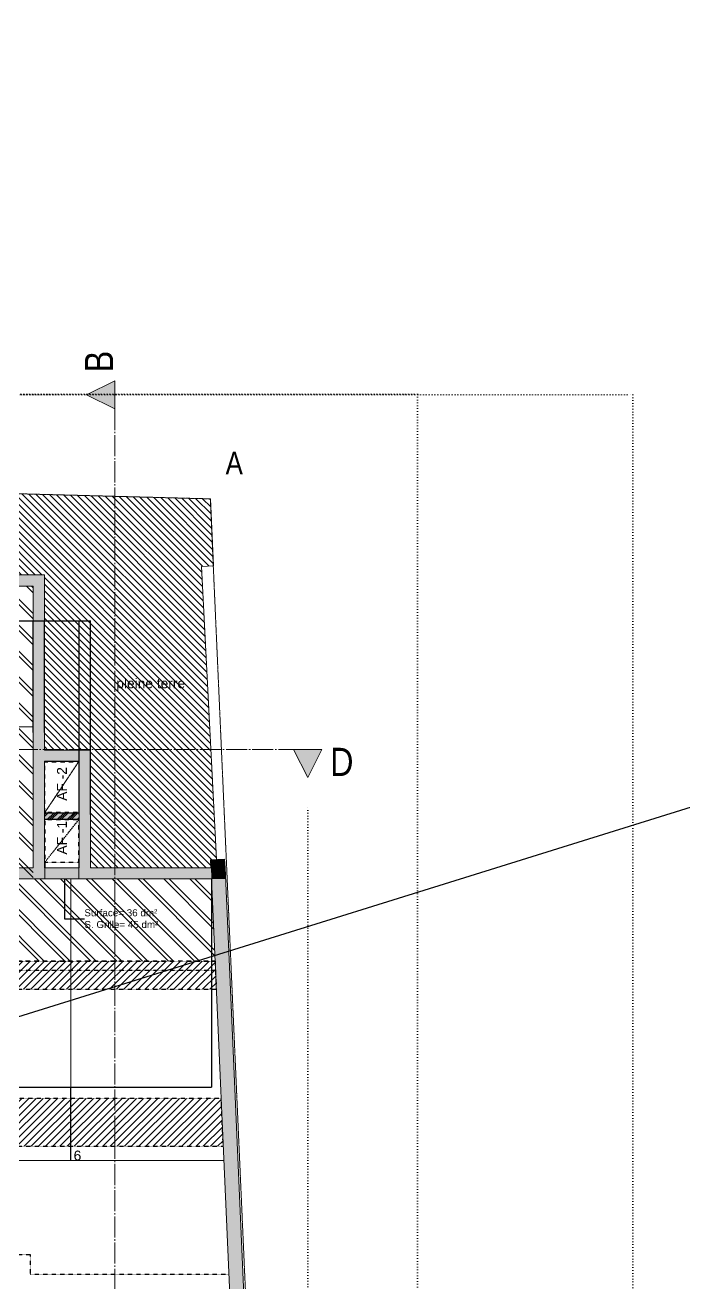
# Model space of a CAD drawing. Header units: centimetres. Extents: x 16433 to 114398, y -50094 to -12305.
# Drawn here: x 58439 to 59609, y -15117 to -12883 of the extents above; entities that cross this region are included whole.
import ezdxf

# ---------------------------------------------------------------- set-up
doc = ezdxf.new("R2010")
doc.units = ezdxf.units.CM
doc.header["$LTSCALE"] = 0.5
for name, pattern in [('Mixte 15', [0.93, 0.75, -0.065, 0.05, -0.065]), ('Mixte 8_2 tirets', [0.695, 0.4, -0.065, 0.05, -0.065, 0.05, -0.065]), ('Pointillé 1', [0.09, 0.05, -0.04]), ('Pointillé 1_5', [0.125, 0.075, -0.05]), ('Points 2', [0.1, 0, -0.1])]:
    doc.linetypes.add(name, pattern=pattern)
doc.layers.get('0').update_dxf_attribs({"linetype": 'CONTINUOUS'})
doc.layers.get('DEFPOINTS').update_dxf_attribs({"linetype": 'CONTINUOUS'})
for name, color, linetype in [('01_poch_murs', 253, 'CONTINUOUS'), ('1  Fenetres', 7, 'CONTINUOUS'), ('1  Hachures', 7, 'CONTINUOUS'), ('1  Hachures_coupées', 7, 'CONTINUOUS'), ('1  MURS', 7, 'CONTINUOUS'), ('1 Cloisons int', 7, 'CONTINUOUS'), ('6 COMPL 2D', 7, 'CONTINUOUS'), ('6 Compl 2D 2 Détails', 7, 'CONTINUOUS'), ('6 Traits de Coupes', 7, 'CONTINUOUS'), ('7 ABORDS', 7, 'CONTINUOUS'), ('8  TEXTES', 7, 'CONTINUOUS'), ('9  COTATIONS', 7, 'CONTINUOUS')]:
    doc.layers.add(name, color=color, linetype=linetype)
doc.styles.get("Standard").update_dxf_attribs({"font": 'arial.ttf'})
doc.styles.add('STYLE_GENERE_1', font='')
doc.styles.add('STYLE_GENERE_2', font='')
doc.styles.add('STYLE_GENERE_3', font='')
doc.styles.get('STYLE_GENERE_1').set_extended_font_data('Arial Occidental')
doc.styles.get('STYLE_GENERE_2').set_extended_font_data('Univers LT 57 Condensed')
doc.styles.get('STYLE_GENERE_3').set_extended_font_data('Arial Occidental')
doc.dimstyles.new('STYLE_GENERE__2', dxfattribs={"dimtxt": 0.1, "dimasz": 0.095, "dimexe": 0.18, "dimexo": 0, "dimgap": 0.09, "dimtad": 1, "dimtih": 1, "dimtoh": 1, "dimdec": 0, "dimlfac": 100, "dimzin": 0, "dimdsep": 46, "dimtxsty": 'STYLE_GENERE_3', "dimblk": 'ARROWHEAD_7', "dimblk1": 'ARROWHEAD_7', "dimblk2": 'ARROWHEAD_7', "dimcen": 0.09, "dimclrd": 7, "dimclre": 7, "dimclrt": 256, "dimadec": 1, "dimazin": 0, "dimtfac": 1, "dimtdec": 4, "dimtmove": 0, "dimatfit": 3, "dimfxl": 1, "dimtolj": 1, "dimtzin": 0, "dimarcsym": 0})
doc.dimstyles.new('STYLE_GENERE__3', dxfattribs={"dimtxt": 0.1, "dimasz": 0.095, "dimexe": 0.18, "dimexo": 0, "dimgap": 0.09, "dimtad": 1, "dimtih": 1, "dimtoh": 1, "dimdec": 0, "dimlfac": 100, "dimzin": 0, "dimdsep": 46, "dimtxsty": 'STYLE_GENERE_3', "dimblk": 'ARROWHEAD_7', "dimblk1": 'ARROWHEAD_7', "dimblk2": 'ARROWHEAD_7', "dimcen": 0.09, "dimclrd": 7, "dimclre": 7, "dimclrt": 256, "dimadec": 1, "dimazin": 0, "dimtfac": 1, "dimtdec": 4, "dimtmove": 2, "dimatfit": 3, "dimfxl": 1, "dimtolj": 1, "dimtzin": 0, "dimarcsym": 0})
doc.dimstyles.new('STYLE_GENERE__7', dxfattribs={"dimtxt": 0.18, "dimasz": 0.1368, "dimexe": 0.18, "dimexo": 0.0625, "dimgap": 0.09, "dimtad": 0, "dimtih": 1, "dimtoh": 1, "dimdec": 4, "dimzin": 0, "dimdsep": 46, "dimtxsty": 'Standard', "dimcen": 0.09, "dimadec": 0, "dimazin": 0, "dimtfac": 1, "dimtdec": 4, "dimtmove": 0, "dimatfit": 3, "dimldrblk": 'ARROWHEAD_5', "dimfxl": 1, "dimtolj": 1, "dimtzin": 0, "dimarcsym": 0})
pattern_1 = [(45, (56251.751, -16104.815), (-6.36396, 6.36396), [])]

# ---------------------------------------------------------------- blocks, each defined once
blk = doc.blocks.new('Hachure_38_2', base_point=(0, 0))
at = {"layer": '1  Hachures', "linetype": 'Continuous', "lineweight": 0, "true_color": 0x969696}
h = blk.add_hatch(dxfattribs=at)
h.set_pattern_fill('BRIQUE_CIMENT_0002', color=252, style=0, pattern_type=2)
h.set_pattern_definition([(135, (0, 0), (0.06010408, 0.06010408), [])])
h.paths.add_polyline_path([(2.325, 22.205), (2.311, 21.605), (11.812, 21.605), (11.812, 22.005), (11.812, 22.455), (22.212, 22.455), (22.212, 19.345), (23.032, 19.345), (23.032, 17.255), (25.17, 17.255), (25.164, 17.392), (25.164, 17.395), (25.271, 17.4), (25.001, 22.603), (25.213, 22.614), (25.16, 23.806), (2.377, 24.411)], flags=0)
at = {"layer": '1  Hachures', "color": 53, "linetype": 'Continuous', "lineweight": 0, "true_color": 0xd1d168}
for p, q in [((2.377, 24.411), (2.325, 22.205)), ((25.16, 23.806), (2.377, 24.411)), ((25.213, 22.614), (25.16, 23.806)), ((25.001, 22.603), (25.213, 22.614)), ((25.271, 17.4), (25.001, 22.603)), ((11.812, 22.005), (11.812, 22.455)), ((11.812, 22.455), (22.212, 22.455)), ((22.212, 22.455), (22.212, 19.345)), ((2.325, 22.205), (2.311, 21.605)), ((11.812, 21.605), (11.812, 22.005)), ((2.311, 21.605), (11.812, 21.605)), ((22.212, 19.345), (23.032, 19.345)), ((23.032, 19.345), (23.032, 17.255)), ((23.032, 17.255), (25.17, 17.255)), ((25.164, 17.395), (25.271, 17.4)), ((25.164, 17.392), (25.164, 17.395)), ((25.17, 17.255), (25.164, 17.392))]:
    blk.add_line(p, q, dxfattribs=at)
at = {"layer": '1  Hachures', "color": 18, "linetype": 'Continuous', "lineweight": 0, "insert": (10.002, 22.93), "char_height": 0.05, "attachment_point": 7, "style": 'STYLE_GENERE_1'}
blk.add_mtext('{59,31 m\\A1{\\H0.7x;\\S2^  ;}}', dxfattribs=at)
blk = doc.blocks.new('Mur_353_2', base_point=(25.429, 17.055))
at = {"layer": '1  Hachures_coupées', "linetype": 'Continuous', "lineweight": 0, "true_color": 0x8080c0}
for points in [[(25.42, 17.255), (25.179, 17.055), (25.429, 17.055)], [(25.179, 17.055), (25.846, 2.005), (26.097, 2.005), (25.429, 17.055)], [(25.846, 2.005), (26.106, 1.805), (26.097, 2.005)]]:
    blk.add_hatch(color=163, dxfattribs=at).paths.add_polyline_path(points, flags=0)
at = {"layer": '1  MURS', "color": 5, "linetype": 'Continuous', "lineweight": 0}
for p, q in [((26.106, 1.805), (25.42, 17.255)), ((25.179, 17.055), (25.846, 2.005))]:
    blk.add_line(p, q, dxfattribs=at)
blk = doc.blocks.new('Baie Fenêtre libre_2')
at = {"layer": '1  Hachures', "linetype": 'Continuous', "lineweight": 0}
blk.add_hatch(color=255, dxfattribs=at).paths.add_polyline_path([(0.3, 0), (0.3, 0.2), (-0.3, 0.2), (-0.3, 0)], flags=0)
at = {"layer": '1  Fenetres', "color": 5, "linetype": 'Continuous', "lineweight": 0}
for p, q in [((-0.3, 0), (-0.3, 0.2)), ((0.3, 0), (0.3, 0.2))]:
    blk.add_line(p, q, dxfattribs=at)
at = {"layer": '1  Fenetres', "color": 30, "linetype": 'Continuous', "lineweight": 0, "true_color": 0xff9224}
for p, q in [((-0.3, 0.2), (0.3, 0.2)), ((-0.3, 0), (0.3, 0))]:
    blk.add_line(p, q, dxfattribs=at)
blk = doc.blocks.new('Mur_187_2', base_point=(25.429, 17.055))
at = {"layer": '1  Hachures_coupées', "linetype": 'Continuous', "lineweight": 0, "true_color": 0x8080c0}
for points in [[(15.06, 17.055), (22.222, 17.055), (22.222, 17.255), (14.86, 17.255)], [(25.17, 17.255), (22.822, 17.255), (22.822, 17.055), (25.179, 17.055)], [(25.42, 17.255), (25.17, 17.255), (25.179, 17.055)]]:
    blk.add_hatch(color=163, dxfattribs=at).paths.add_polyline_path(points, flags=0)
at = {"layer": '1  MURS', "color": 5, "linetype": 'Continuous', "lineweight": 0}
for p, q in [((22.012, 17.255), (14.86, 17.255)), ((22.222, 17.255), (22.212, 17.255)), ((22.832, 17.255), (22.822, 17.255)), ((25.17, 17.255), (23.032, 17.255)), ((15.06, 17.055), (20.01, 17.055)), ((20.23, 17.055), (22.222, 17.055)), ((22.822, 17.055), (25.179, 17.055))]:
    blk.add_line(p, q, dxfattribs=at)
at = {"layer": '1  Fenetres', "color": 18, "linetype": 'Continuous', "lineweight": 0, "rotation": 180}
blk.add_blockref('Baie Fenêtre libre_2', (22.522, 17.255), dxfattribs=at)
blk = doc.blocks.new('Mur_132_2', base_point=(22.212, 17.055))
at = {"layer": '1  Hachures_coupées', "linetype": 'Continuous', "lineweight": 0, "true_color": 0x8080c0}
blk.add_hatch(color=163, dxfattribs=at).paths.add_polyline_path([(22.212, 17.255), (22.212, 22.455), (22.012, 22.255), (22.012, 17.255)], flags=0)
at = {"layer": '1  MURS', "color": 5, "linetype": 'Continuous', "lineweight": 0}
for p, q in [((22.212, 19.345), (22.212, 22.455)), ((22.012, 22.255), (22.012, 17.255)), ((22.212, 17.255), (22.212, 19.145))]:
    blk.add_line(p, q, dxfattribs=at)
blk = doc.blocks.new('Mur_125_2', base_point=(11.812, 22.255))
at = {"layer": '1  Hachures_coupées', "linetype": 'Continuous', "lineweight": 0, "true_color": 0x8080c0}
blk.add_hatch(color=163, dxfattribs=at).paths.add_polyline_path([(12.012, 22.255), (22.012, 22.255), (22.212, 22.455), (11.812, 22.455)], flags=0)
at = {"layer": '1  MURS', "color": 5, "linetype": 'Continuous', "lineweight": 0}
for p, q in [((22.212, 22.455), (11.812, 22.455)), ((12.012, 22.255), (22.012, 22.255))]:
    blk.add_line(p, q, dxfattribs=at)
blk = doc.blocks.new('Mur_290_2', base_point=(22.212, 18.115))
at = {"layer": '1  Hachures_coupées', "linetype": 'Continuous', "lineweight": 0, "true_color": 0x70e800}
blk.add_hatch(color=70, dxfattribs=at).paths.add_polyline_path([(22.212, 18.115), (22.832, 18.115), (22.832, 18.225), (22.212, 18.225)], flags=0)
at = {"layer": '1  Hachures_coupées', "linetype": 'Continuous', "lineweight": 0}
h = blk.add_hatch(dxfattribs=at)
h.set_pattern_fill('ALUMINIUM_0002', color=135, style=0, pattern_type=2)
h.set_pattern_definition([(45, (0, 0), (-0.08838835, 0.08838835), []), (45, (-0.01768, 0.01768), (-0.08838835, 0.08838835), []), (45, (-0.03536, 0.03536), (-0.08838835, 0.08838835), [])])
h.paths.add_polyline_path([(22.212, 18.115), (22.832, 18.115), (22.832, 18.225), (22.212, 18.225)], flags=0)
at = {"layer": '1 Cloisons int', "color": 212, "linetype": 'Continuous', "lineweight": 0, "true_color": 0xcb00cc}
for p, q in [((22.832, 18.225), (22.212, 18.225)), ((22.212, 18.225), (22.212, 18.115)), ((22.212, 18.115), (22.832, 18.115)), ((22.832, 18.115), (22.832, 18.225))]:
    blk.add_line(p, q, dxfattribs=at)
blk = doc.blocks.new('Mur_2207_2', base_point=(23.032, 17.055))
at = {"layer": '1  Hachures_coupées', "linetype": 'Continuous', "lineweight": 0, "true_color": 0x8080c0}
blk.add_hatch(color=163, dxfattribs=at).paths.add_polyline_path([(23.032, 17.255), (23.032, 19.345), (22.832, 19.145), (22.832, 17.255)], flags=0)
at = {"layer": '1  MURS', "color": 5, "linetype": 'Continuous', "lineweight": 0}
for p, q in [((23.032, 17.255), (23.032, 19.345)), ((22.832, 19.145), (22.832, 17.255))]:
    blk.add_line(p, q, dxfattribs=at)
blk = doc.blocks.new('Mur_730_2', base_point=(22.212, 19.345))
at = {"layer": '1  Hachures_coupées', "linetype": 'Continuous', "lineweight": 0, "true_color": 0x8080c0}
blk.add_hatch(color=163, dxfattribs=at).paths.add_polyline_path([(22.212, 19.145), (22.832, 19.145), (23.032, 19.345), (22.212, 19.345)], flags=0)
at = {"layer": '1  MURS', "color": 5, "linetype": 'Continuous', "lineweight": 0}
for p, q in [((23.032, 19.345), (22.212, 19.345)), ((22.212, 19.145), (22.832, 19.145))]:
    blk.add_line(p, q, dxfattribs=at)
blk = doc.blocks.new('Mur_220_2', base_point=(25.164, 17.395))
at = {"layer": '1  Hachures_coupées', "linetype": 'Continuous', "lineweight": 0, "true_color": 0x8080c0}
blk.add_hatch(color=163, dxfattribs=at).paths.add_polyline_path([(25.164, 17.395), (25.17, 17.255), (25.42, 17.255), (25.414, 17.406)], flags=0)
at = {"layer": '1  MURS', "color": 5, "linetype": 'Continuous', "lineweight": 0}
for p, q in [((25.164, 17.395), (25.414, 17.406)), ((25.164, 17.395), (25.17, 17.255)), ((25.42, 17.255), (25.414, 17.406))]:
    blk.add_line(p, q, dxfattribs=at)
blk = doc.blocks.new('ARROWHEAD_7')
at = {"color": 0, "linetype": 'Continuous', "lineweight": 0}
for p, q in [((0, 0), (-1, 0)), ((-0.25, 0), (0.25, 0)), ((0, -0.25), (0, 0.25))]:
    blk.add_line(p, q, dxfattribs=at)
blk.add_circle((0, 0), 0.25, dxfattribs=at)
blk = doc.blocks.new('*D685')
at = {"layer": '9  COTATIONS', "color": 7, "linetype": 'Continuous', "lineweight": -2, "transparency": 16777216}
for p, q in [((58274.8, -14789.3), (58274.8, -14768.9)), ((58274.8, -14769.1), (58519.7, -14769.1)), ((58519.8, -14899.3), (58519.8, -14768.9))]:
    blk.add_line(p, q, dxfattribs=at)
at = {"layer": 'DEFPOINTS', "color": 0, "linetype": 'Continuous', "transparency": 16777216}
for p in [(58274.8, -14789.3), (58519.8, -14769.1), (58519.8, -14899.3)]:
    blk.add_point(p, dxfattribs=at)
at = {"layer": '9  COTATIONS', "color": 7, "linetype": 'Continuous', "lineweight": -2, "transparency": 16777216, "xscale": 0.095, "yscale": 0.095, "zscale": 0.095, "rotation": 180}
blk.add_blockref('ARROWHEAD_7', (58274.8, -14769.1), dxfattribs=at)
at = {"layer": '9  COTATIONS', "color": 7, "linetype": 'Continuous', "lineweight": -2, "transparency": 16777216, "xscale": 0.095, "yscale": 0.095, "zscale": 0.095}
blk.add_blockref('ARROWHEAD_7', (58519.8, -14769.1), dxfattribs=at)
at = {"layer": '9  COTATIONS', "color": 194, "linetype": 'Continuous', "true_color": 0x50009f, "transparency": 16777216, "insert": (58397.3, -14769), "char_height": 0.1, "attachment_point": 5, "style": 'STYLE_GENERE_3'}
blk.add_mtext('\\A1;24500', dxfattribs=at)
blk = doc.blocks.new('*D686')
at = {"layer": '9  COTATIONS', "color": 7, "linetype": 'Continuous', "lineweight": -2, "transparency": 16777216}
for p, q in [((58769.7, -14399.3), (58769.7, -14769.3)), ((58519.8, -14899.3), (58519.8, -14768.9)), ((58519.8, -14769.1), (58769.6, -14769.1))]:
    blk.add_line(p, q, dxfattribs=at)
at = {"layer": 'DEFPOINTS', "color": 0, "linetype": 'Continuous', "transparency": 16777216}
for p in [(58769.7, -14399.3), (58769.7, -14769.1), (58519.8, -14899.3)]:
    blk.add_point(p, dxfattribs=at)
at = {"layer": '9  COTATIONS', "color": 7, "linetype": 'Continuous', "lineweight": -2, "transparency": 16777216, "xscale": 0.095, "yscale": 0.095, "zscale": 0.095, "rotation": 180}
blk.add_blockref('ARROWHEAD_7', (58519.8, -14769.1), dxfattribs=at)
at = {"layer": '9  COTATIONS', "color": 7, "linetype": 'Continuous', "lineweight": -2, "transparency": 16777216, "xscale": 0.095, "yscale": 0.095, "zscale": 0.095}
blk.add_blockref('ARROWHEAD_7', (58769.7, -14769.1), dxfattribs=at)
at = {"layer": '9  COTATIONS', "color": 194, "linetype": 'Continuous', "true_color": 0x50009f, "transparency": 16777216, "insert": (58644.7, -14769), "char_height": 0.1, "attachment_point": 5, "style": 'STYLE_GENERE_3'}
blk.add_mtext('\\A1;24991', dxfattribs=at)
blk = doc.blocks.new('*D694')
at = {"layer": '9  COTATIONS', "color": 7, "linetype": 'Continuous', "lineweight": -2, "transparency": 16777216}
for p, q in [((57952.9, -13960.7), (57952.9, -13940.5)), ((57953, -13940.6), (58452.8, -13940.6)), ((58452.9, -14139.3), (58452.9, -13940.5))]:
    blk.add_line(p, q, dxfattribs=at)
at = {"layer": 'DEFPOINTS', "color": 0, "linetype": 'Continuous', "transparency": 16777216}
for p in [(58452.9, -13940.6), (57952.9, -13960.7), (58452.9, -14139.3)]:
    blk.add_point(p, dxfattribs=at)
at = {"layer": '9  COTATIONS', "color": 7, "linetype": 'Continuous', "lineweight": -2, "transparency": 16777216, "xscale": 0.095, "yscale": 0.095, "zscale": 0.095, "rotation": 180}
blk.add_blockref('ARROWHEAD_7', (57952.9, -13940.6), dxfattribs=at)
at = {"layer": '9  COTATIONS', "color": 7, "linetype": 'Continuous', "lineweight": -2, "transparency": 16777216, "xscale": 0.095, "yscale": 0.095, "zscale": 0.095}
blk.add_blockref('ARROWHEAD_7', (58452.9, -13940.6), dxfattribs=at)
at = {"layer": '9  COTATIONS', "color": 194, "linetype": 'Continuous', "true_color": 0x50009f, "transparency": 16777216, "insert": (58202.9, -13940.5), "char_height": 0.1, "attachment_point": 5, "style": 'STYLE_GENERE_3'}
blk.add_mtext('\\A1;50000', dxfattribs=at)
blk = doc.blocks.new('*D695')
at = {"layer": '9  COTATIONS', "color": 7, "linetype": 'Continuous', "lineweight": -2, "transparency": 16777216}
for p, q in [((58452.9, -14139.3), (58452.9, -13940.5)), ((58453, -13940.6), (58472.8, -13940.6)), ((58472.9, -14139.3), (58472.9, -13940.5))]:
    blk.add_line(p, q, dxfattribs=at)
at = {"layer": 'DEFPOINTS', "color": 0, "linetype": 'Continuous', "transparency": 16777216}
for p in [(58472.9, -13940.6), (58452.9, -14139.3), (58472.9, -14139.3)]:
    blk.add_point(p, dxfattribs=at)
at = {"layer": '9  COTATIONS', "color": 7, "linetype": 'Continuous', "lineweight": -2, "transparency": 16777216, "xscale": 0.095, "yscale": 0.095, "zscale": 0.095, "rotation": 180}
blk.add_blockref('ARROWHEAD_7', (58452.9, -13940.6), dxfattribs=at)
at = {"layer": '9  COTATIONS', "color": 7, "linetype": 'Continuous', "lineweight": -2, "transparency": 16777216, "xscale": 0.095, "yscale": 0.095, "zscale": 0.095}
blk.add_blockref('ARROWHEAD_7', (58472.9, -13940.6), dxfattribs=at)
at = {"layer": '9  COTATIONS', "color": 194, "linetype": 'Continuous', "true_color": 0x50009f, "transparency": 16777216, "insert": (58462.9, -13940.5), "char_height": 0.1, "attachment_point": 5, "style": 'STYLE_GENERE_3'}
blk.add_mtext('\\A1;2000', dxfattribs=at)
blk = doc.blocks.new('*D696')
at = {"layer": '9  COTATIONS', "color": 7, "linetype": 'Continuous', "lineweight": -2, "transparency": 16777216}
for p, q in [((58472.9, -14139.3), (58472.9, -13940.5)), ((58473, -13940.6), (58534.8, -13940.6)), ((58534.9, -14284.8), (58534.9, -13940.5))]:
    blk.add_line(p, q, dxfattribs=at)
at = {"layer": 'DEFPOINTS', "color": 0, "linetype": 'Continuous', "transparency": 16777216}
for p in [(58534.9, -13940.6), (58472.9, -14139.3), (58534.9, -14284.8)]:
    blk.add_point(p, dxfattribs=at)
at = {"layer": '9  COTATIONS', "color": 7, "linetype": 'Continuous', "lineweight": -2, "transparency": 16777216, "xscale": 0.095, "yscale": 0.095, "zscale": 0.095, "rotation": 180}
blk.add_blockref('ARROWHEAD_7', (58472.9, -13940.6), dxfattribs=at)
at = {"layer": '9  COTATIONS', "color": 7, "linetype": 'Continuous', "lineweight": -2, "transparency": 16777216, "xscale": 0.095, "yscale": 0.095, "zscale": 0.095}
blk.add_blockref('ARROWHEAD_7', (58534.9, -13940.6), dxfattribs=at)
at = {"layer": '9  COTATIONS', "color": 194, "linetype": 'Continuous', "true_color": 0x50009f, "transparency": 16777216, "insert": (58503.9, -13940.5), "char_height": 0.1, "attachment_point": 5, "style": 'STYLE_GENERE_3'}
blk.add_mtext('\\A1;6200', dxfattribs=at)
blk = doc.blocks.new('*D697')
at = {"layer": '9  COTATIONS', "color": 7, "linetype": 'Continuous', "lineweight": -2, "transparency": 16777216}
for p, q in [((58534.9, -14284.8), (58534.9, -13940.5)), ((58535, -13940.6), (58554.8, -13940.6)), ((58554.9, -14284.8), (58554.9, -13940.5))]:
    blk.add_line(p, q, dxfattribs=at)
at = {"layer": 'DEFPOINTS', "color": 0, "linetype": 'Continuous', "transparency": 16777216}
for p in [(58554.9, -13940.6), (58534.9, -14284.8), (58554.9, -14284.8)]:
    blk.add_point(p, dxfattribs=at)
at = {"layer": '9  COTATIONS', "color": 7, "linetype": 'Continuous', "lineweight": -2, "transparency": 16777216, "xscale": 0.095, "yscale": 0.095, "zscale": 0.095, "rotation": 180}
blk.add_blockref('ARROWHEAD_7', (58534.9, -13940.6), dxfattribs=at)
at = {"layer": '9  COTATIONS', "color": 7, "linetype": 'Continuous', "lineweight": -2, "transparency": 16777216, "xscale": 0.095, "yscale": 0.095, "zscale": 0.095}
blk.add_blockref('ARROWHEAD_7', (58554.9, -13940.6), dxfattribs=at)
at = {"layer": '9  COTATIONS', "color": 194, "linetype": 'Continuous', "true_color": 0x50009f, "transparency": 16777216, "insert": (58544.9, -13940.5), "char_height": 0.1, "attachment_point": 5, "style": 'STYLE_GENERE_3'}
blk.add_mtext('\\A1;2000', dxfattribs=at)
blk = doc.blocks.new('Plan de coupe_3_2', base_point=(8.147, 25.664))
at = {"layer": '6 Traits de Coupes', "color": 142, "linetype": 'Points 2', "lineweight": 0, "true_color": 0x009de0}
for p, q in [((9.147, 25.664), (28.841, 25.664)), ((28.841, 25.664), (28.841, -0.197))]:
    blk.add_line(p, q, dxfattribs=at)
blk = doc.blocks.new('Plan de coupe_4_2', base_point=(23.461, 25.654))
at = {"layer": '1  Hachures', "linetype": 'Continuous', "lineweight": 0, "true_color": 0x828282}
blk.add_hatch(color=8, dxfattribs=at).paths.add_polyline_path([(23.461, 25.904), (23.461, 25.404), (22.961, 25.654)], flags=0)
at = {"layer": '6 Traits de Coupes', "color": 8, "linetype": 'Continuous', "lineweight": 0, "true_color": 0x828282}
for p, q in [((22.961, 25.654), (23.461, 25.904)), ((23.461, 25.904), (23.461, 25.404)), ((23.461, 25.404), (22.961, 25.654))]:
    blk.add_line(p, q, dxfattribs=at)
at = {"layer": '6 Traits de Coupes', "color": 142, "linetype": 'Points 2', "lineweight": 0, "true_color": 0x009de0}
blk.add_line((22.461, 25.654), (16.194, 25.654), dxfattribs=at)
at = {"layer": '6 Traits de Coupes', "color": 142, "linetype": 'Mixte 15', "lineweight": 0, "true_color": 0x009de0}
for p, q in [((23.461, 25.404), (23.461, 12.456)), ((23.461, 12.456), (23.461, 0.044))]:
    blk.add_line(p, q, dxfattribs=at)
blk.add_point((23.461, 12.456), dxfattribs=at)
at = {"layer": '6 Traits de Coupes', "color": 8, "linetype": 'Continuous', "lineweight": 0, "true_color": 0x828282, "insert": (23.433, 26.054), "char_height": 0.5, "attachment_point": 7, "rotation": 90, "style": 'STYLE_GENERE_2'}
blk.add_mtext('{B}', dxfattribs=at)
blk = doc.blocks.new('Plan de coupe_5_2', base_point=(2.751, 25.654))
at = {"layer": '6 Traits de Coupes', "color": 142, "linetype": 'Points 2', "lineweight": 0, "true_color": 0x009de0}
for p, q in [((3.751, 25.654), (32.667, 25.654)), ((32.667, 25.654), (32.667, -0.206))]:
    blk.add_line(p, q, dxfattribs=at)
blk = doc.blocks.new('Plan de coupe_1_2', base_point=(-0.386, 19.355))
at = {"layer": '1  Hachures', "linetype": 'Continuous', "lineweight": 0, "true_color": 0x828282}
for points in [[(-0.636, 19.355), (-0.136, 19.355), (-0.386, 18.855)], [(27.139, 19.355), (26.639, 19.355), (26.889, 18.855)]]:
    blk.add_hatch(color=8, dxfattribs=at).paths.add_polyline_path(points, flags=0)
at = {"layer": '6 Traits de Coupes', "color": 8, "linetype": 'Continuous', "lineweight": 0, "true_color": 0x828282}
for p, q in [((-0.636, 19.355), (-0.136, 19.355)), ((-0.386, 18.855), (-0.636, 19.355)), ((-0.136, 19.355), (-0.386, 18.855)), ((27.139, 19.355), (26.639, 19.355)), ((26.639, 19.355), (26.889, 18.855)), ((26.889, 18.855), (27.139, 19.355))]:
    blk.add_line(p, q, dxfattribs=at)
at = {"layer": '6 Traits de Coupes', "color": 142, "linetype": 'Mixte 15', "lineweight": 0, "true_color": 0x009de0}
blk.add_line((-0.136, 19.355), (26.639, 19.355), dxfattribs=at)
at = {"layer": '6 Traits de Coupes', "color": 142, "linetype": 'Points 2', "lineweight": 0, "true_color": 0x009de0}
for p, q in [((-0.386, 18.355), (-0.386, 0.933)), ((26.889, 0.933), (26.889, 18.355)), ((-0.386, 0.933), (26.889, 0.933))]:
    blk.add_line(p, q, dxfattribs=at)
at = {"layer": '6 Traits de Coupes', "color": 8, "linetype": 'Continuous', "lineweight": 0, "true_color": 0x828282, "char_height": 0.5, "attachment_point": 7, "style": 'STYLE_GENERE_2'}
for insert in [(-1.28, 18.884), (27.289, 18.884)]:
    blk.add_mtext('{D}', dxfattribs=dict(at, insert=insert))
blk = doc.blocks.new('ARROWHEAD_5')
at = {"color": 0, "linetype": 'Continuous', "lineweight": 0}
blk.add_line((0, 0), (-1, 0), dxfattribs=at)
blk.add_solid([(-1, 0.2679), (0, 0), (-1, -0.2679), (-1, 0.2679)], dxfattribs=at)

msp = doc.modelspace()

# ---------------------------------------------------------------- hatches: boundary and pattern name
at = {"layer": '1  Hachures', "linetype": 'Continuous', "lineweight": 0, "true_color": 0x828282}
h = msp.add_hatch(dxfattribs=at)
h.set_pattern_fill('ISOLATION_2_0002', color=8, scale=100, style=0, pattern_type=2)
h.set_pattern_definition([(135, (58004.29, -14214.807), (22.981, 22.981), []), (135, (57999.694, -14219.403), (22.981, 22.981), [])])
h.paths.add_polyline_path([(57285.751, -14444.303), (58322.751, -14444.303), (58322.751, -14545.317), (58776.135, -14545.317), (58769.661, -14399.31), (58452.944, -14399.304), (58452.944, -13879.304), (57452.945, -13879.309), (57452.945, -13964.301), (57386.663, -13964.301), (57219.326, -14384.3), (57285.751, -14384.3)], flags=0)
at = {"layer": '1  Hachures_coupées', "linetype": 'Continuous'}
h = msp.add_hatch(dxfattribs=at)
h.set_pattern_fill('BLOC_THERMIQUE_0002', color=256, scale=100, style=0, pattern_type=2)
h.set_pattern_definition(pattern_1)
h.paths.add_polyline_path([(58274.752, -14545.317), (58274.752, -14595.313), (58778.888, -14595.313), (58776.69, -14545.317)])
h = msp.add_hatch(dxfattribs=at)
h.set_pattern_fill('BLOC_THERMIQUE_0002', color=256, scale=100, style=0, pattern_type=2)
h.set_pattern_definition(pattern_1)
h.paths.add_polyline_path([(57757.752, -14874.306), (58790.723, -14874.306), (58786.954, -14789.31), (57757.752, -14789.31)])

# ---------------------------------------------------------------- linework, layer by layer
at = {"layer": '01_poch_murs'}
msp.add_line((37832.394, -21056.715), (64082.109, -12882.714), dxfattribs=at)
at = {"layer": '1  Hachures_coupées', "linetype": 'Pointillé 1', "flags": 128}
for points in [[(58274.752, -14545.317), (58274.752, -14595.313), (58778.888, -14595.313), (58776.69, -14545.317)], [(57757.752, -14874.306), (58790.723, -14874.306), (58786.954, -14789.31), (57757.752, -14789.31)]]:
    msp.add_lwpolyline(points, close=True, dxfattribs=at)
at = {"layer": '6 COMPL 2D', "linetype": 'Pointillé 1_5'}
for p, q in [((58473.944, -14281.31), (58473.944, -14191.31)), ((58473.944, -14191.31), (58533.944, -14191.31)), ((58473.944, -14281.31), (58533.944, -14191.31)), ((58533.944, -14191.31), (58533.944, -14281.31)), ((58533.944, -14281.31), (58473.944, -14281.31)), ((58473.944, -14294.31), (58473.944, -14369.31)), ((58533.944, -14294.31), (58473.944, -14294.31)), ((58473.944, -14369.31), (58533.944, -14294.31)), ((58533.944, -14369.31), (58533.944, -14294.31)), ((58473.944, -14369.31), (58533.944, -14369.31)), ((58473.944, -14369.31), (58473.944, -14379.31)), ((58533.944, -14369.31), (58533.944, -14379.31)), ((58306.751, -14561.317), (58777.393, -14561.317)), ((58322.751, -14545.317), (58703.753, -14545.317)), ((58719.754, -14545.317), (58776.69, -14545.317)), ((58261.751, -15066.303), (58447.751, -15066.303)), ((58447.751, -15066.303), (58447.751, -15101.303)), ((58447.751, -15101.303), (58801.13, -15101.303))]:
    msp.add_line(p, q, dxfattribs=at)
at = {"layer": '6 Compl 2D 2 Détails', "color": 18, "linetype": 'Continuous', "lineweight": 0}
for p, q in [((58452.944, -14129.31), (57952.945, -14129.31)), ((58519.752, -14399.31), (58519.752, -14899.306)), ((58791.731, -14899.306), (57757.752, -14899.306))]:
    msp.add_line(p, q, dxfattribs=at)
at = {"layer": '7 ABORDS', "color": 30, "linetype": 'Mixte 8_2 tirets', "lineweight": 0, "true_color": 0xf5970a, "flags": 128}
msp.add_lwpolyline([(58767.665, -13724.18), (58865.704, -15934.304), (58871.942, -16076.182), (56291.259, -16096.631), (56312.468, -15182.993), (56318.661, -14853.963), (56329.658, -14854.229), (56357.43, -13660.19)], close=True, dxfattribs=at)

# ---------------------------------------------------------------- block references
at = {"layer": '1  Hachures', "color": 252, "linetype": 'Continuous', "lineweight": 0, "true_color": 0x969696, "xscale": 100, "yscale": 100, "zscale": 100}
msp.add_blockref('Hachure_38_2', (56251.751, -16104.815), dxfattribs=at)
at = {"layer": '1  MURS', "color": 5, "lineweight": 0, "xscale": 100, "yscale": 100, "zscale": 100}
for name, p in [('Mur_125_2', (57432.944, -13879.309)), ('Mur_132_2', (58472.944, -14399.31)), ('Mur_730_2', (58472.944, -14170.31)), ('Mur_2207_2', (58554.944, -14399.31)), ('Mur_220_2', (58768.16, -14365.317)), ('Mur_187_2', (58794.686, -14399.31)), ('Mur_353_2', (58794.686, -14399.31))]:
    msp.add_blockref(name, p, dxfattribs=at)
at = {"layer": '1 Cloisons int', "color": 212, "lineweight": 0, "true_color": 0xcb00cc, "xscale": 100, "yscale": 100, "zscale": 100}
msp.add_blockref('Mur_290_2', (58472.944, -14293.31), dxfattribs=at)
at = {"layer": '6 Traits de Coupes', "color": 142, "lineweight": 0, "true_color": 0x009de0, "xscale": 100, "yscale": 100, "zscale": 100}
for name, p in [('Plan de coupe_5_2', (56526.9, -13539.38)), ('Plan de coupe_3_2', (57066.456, -13538.416)), ('Plan de coupe_4_2', (58597.86, -13539.38)), ('Plan de coupe_1_2', (56213.111, -14169.298))]:
    msp.add_blockref(name, p, dxfattribs=at)

# ---------------------------------------------------------------- texts
at = {"layer": '8  TEXTES', "linetype": 'Continuous', "insert": (58794.864, -13660.64), "char_height": 40, "attachment_point": 4, "style": 'STYLE_GENERE_2'}
msp.add_mtext('{A}', dxfattribs=at)
at = {"layer": '8  TEXTES', "linetype": 'Continuous', "char_height": 17.5, "attachment_point": 7}
for s, insert in [('{pleine terre}', (58600.588, -14065.941)), ('{6}', (58524.877, -14899.663))]:
    msp.add_mtext(s, dxfattribs=dict(at, insert=insert))
at = {"layer": '8  TEXTES', "linetype": 'Continuous', "char_height": 17.5, "attachment_point": 7, "rotation": 90}
for s, insert in [('{AF -2}', (58512.812, -14260.47)), ('{AF -1}', (58512.812, -14355.97))]:
    msp.add_mtext(s, dxfattribs=dict(at, insert=insert))
at = {"layer": '8  TEXTES', "linetype": 'Continuous', "insert": (58543.988, -14469.948), "char_height": 12.5, "width": 129.02898, "attachment_point": 4, "style": 'STYLE_GENERE_1'}
msp.add_mtext('{Surface= 36 dm²\\PS. Grille= 45 dm²}', dxfattribs=at)

# ---------------------------------------------------------------- dimensions: what is measured, and where the dimension line sits
at = {"layer": '9  COTATIONS', "linetype": 'Continuous'}
for base, p1, p2, dimstyle, picture, middle in [((58452.944, -13940.638), (57952.945, -13960.744), (58452.944, -14139.308), 'STYLE_GENERE__2', '*D694', (58202.944, -13940.498)), ((58472.944, -13940.638), (58452.944, -14139.308), (58472.944, -14139.308), 'STYLE_GENERE__2', '*D695', (58462.944, -13940.498)), ((58534.944, -13940.638), (58472.944, -14139.308), (58534.944, -14284.81), 'STYLE_GENERE__3', '*D696', (58503.944, -13940.498)), ((58554.944, -13940.638), (58534.944, -14284.81), (58554.944, -14284.81), 'STYLE_GENERE__3', '*D697', (58544.944, -13940.498)), ((58769.661, -14769.104), (58519.752, -14899.306), (58769.661, -14399.31), 'STYLE_GENERE__2', '*D686', (58644.706, -14768.964)), ((58519.752, -14769.104), (58274.752, -14789.31), (58519.752, -14899.306), 'STYLE_GENERE__2', '*D685', (58397.252, -14768.964))]:
    dim = msp.add_linear_dim(base=base, p1=p1, p2=p2, dimstyle=dimstyle, dxfattribs=at)
    dim.commit()
    dim.dimension.update_dxf_attribs({"geometry": picture, "text_midpoint": middle})

# ---------------------------------------------------------------- leaders
at = {"layer": '8  TEXTES', "linetype": 'Continuous', "annotation_type": 0, "has_hookline": 1, "hookline_direction": 0, "text_width": 121.429}
msp.add_leader([(58508.944, -14399.31), (58508.944, -14469.948), (58543.898, -14469.948)], dimstyle='STYLE_GENERE__7', dxfattribs=at)

doc.saveas('drawing.dxf')
